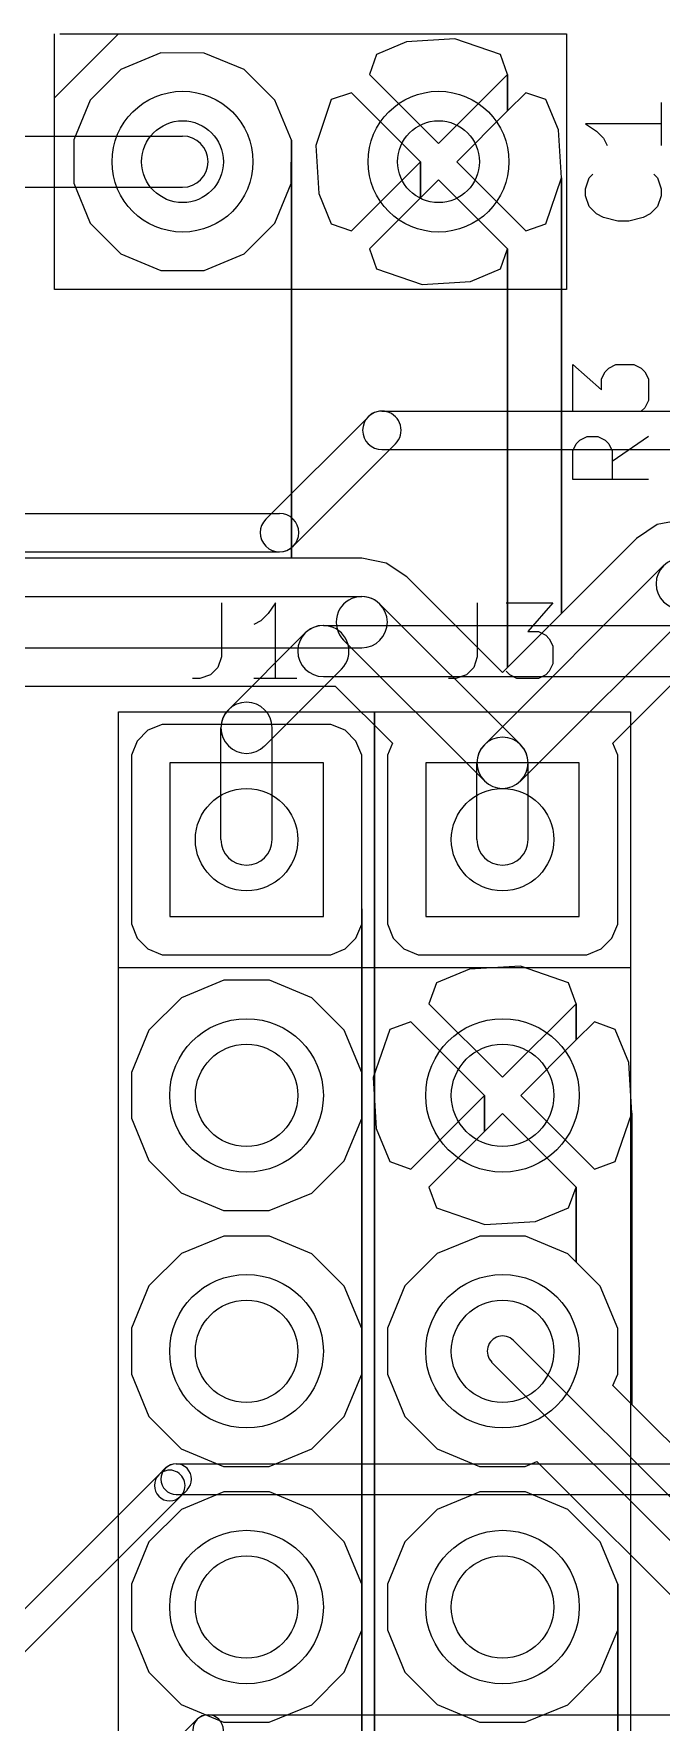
# Model space of a CAD drawing. Extents: x 10 to 410, y -287 to -10.
# Drawn here: x 183.31 to 189.53, y -130.68 to -113.92 of the extents above; entities that cross this region are included whole.
import ezdxf

# ---------------------------------------------------------------- set-up
doc = ezdxf.new("R2010")
doc.units = 0
doc.header["$MEASUREMENT"] = 0
doc.layers.add('Black', color=250, linetype='CONTINUOUS')
doc.layers.add('White', color=7, linetype='CONTINUOUS')

msp = doc.modelspace()

# ---------------------------------------------------------------- linework, layer by layer
at = {"layer": 'BLACK'}
for p, q in [((183.515, -116.459), (183.515, -113.919)), ((183.515, -114.554), (184.15, -113.919)), ((183.566, -113.919), (188.595, -113.919)), ((187.487, -113.97), (187.008, -114)), ((187.487, -113.97), (187.008, -114)), ((187.941, -114.124), (187.487, -113.97)), ((187.941, -114.124), (187.487, -113.97)), ((188.595, -113.919), (188.595, -116.459)), ((184.571, -114.109), (184.174, -114.273)), ((184.571, -114.109), (184.174, -114.273)), ((185.001, -114.11), (184.571, -114.109)), ((185.001, -114.11), (184.571, -114.109)), ((185.397, -114.274), (185.001, -114.11)), ((185.397, -114.274), (185.001, -114.11)), ((186.709, -114.124), (186.64, -114.324)), ((186.709, -114.124), (186.64, -114.324)), ((187.008, -114), (186.709, -114.124)), ((187.008, -114), (186.709, -114.124)), ((188.01, -114.324), (187.941, -114.124)), ((188.01, -114.324), (187.941, -114.124)), ((184.174, -114.273), (183.87, -114.577)), ((184.174, -114.273), (183.87, -114.577)), ((185.701, -114.578), (185.397, -114.274)), ((185.701, -114.578), (185.397, -114.274)), ((186.64, -114.324), (187.325, -115.009)), ((186.64, -114.324), (187.325, -115.009)), ((187.325, -115.009), (188.01, -114.324)), ((187.325, -115.009), (188.01, -114.324)), ((188.01, -114.684), (188.01, -114.324)), ((188.01, -114.324), (188.01, -114.684)), ((188.01, -114.684), (188.01, -114.324)), ((188.01, -114.324), (188.01, -114.684)), ((183.87, -114.577), (183.706, -114.973)), ((183.87, -114.577), (183.706, -114.973)), ((185.865, -114.975), (185.701, -114.578)), ((185.865, -114.975), (185.701, -114.578)), ((186.26, -114.573), (186.106, -115.027)), ((186.26, -114.573), (186.106, -115.027)), ((186.46, -114.504), (186.26, -114.573)), ((186.46, -114.504), (186.26, -114.573)), ((187.145, -115.189), (186.46, -114.504)), ((187.145, -115.189), (186.46, -114.504)), ((188.19, -114.504), (188.01, -114.684)), ((188.19, -114.504), (188.01, -114.684)), ((188.39, -114.573), (188.19, -114.504)), ((188.39, -114.573), (188.19, -114.504)), ((188.514, -114.872), (188.39, -114.573)), ((188.514, -114.872), (188.39, -114.573)), ((189.534, -114.6), (189.534, -115.028)), ((188.01, -114.684), (187.505, -115.189)), ((188.01, -114.684), (187.505, -115.189)), ((189.534, -114.814), (188.784, -114.814)), ((188.784, -114.814), (188.891, -114.885)), ((183.706, -114.973), (183.705, -115.403)), ((183.706, -114.973), (183.705, -115.403)), ((185.864, -115.405), (185.865, -114.975)), ((185.864, -115.405), (185.865, -114.975)), ((185.865, -119.126), (185.865, -114.975)), ((185.865, -114.975), (185.865, -119.126)), ((185.865, -119.126), (185.865, -114.975)), ((185.865, -114.975), (185.865, -119.126)), ((188.544, -115.351), (188.514, -114.872)), ((188.544, -115.351), (188.514, -114.872)), ((188.891, -114.885), (188.962, -114.957)), ((188.962, -114.957), (188.998, -115.028)), ((186.106, -115.027), (186.136, -115.506)), ((186.106, -115.027), (186.136, -115.506)), ((186.46, -115.874), (187.145, -115.189)), ((186.46, -115.874), (187.145, -115.189)), ((187.145, -115.548), (187.145, -115.189)), ((187.145, -115.189), (187.145, -115.548)), ((187.145, -115.548), (187.145, -115.189)), ((187.145, -115.189), (187.145, -115.548)), ((187.505, -115.189), (188.19, -115.874)), ((187.505, -115.189), (188.19, -115.874)), ((188.819, -115.35), (188.855, -115.314)), ((189.462, -115.314), (189.498, -115.35)), ((183.705, -115.403), (183.869, -115.8)), ((183.705, -115.403), (183.869, -115.8)), ((185.7, -115.801), (185.864, -115.405)), ((185.7, -115.801), (185.864, -115.405)), ((186.136, -115.506), (186.26, -115.805)), ((186.136, -115.506), (186.26, -115.805)), ((187.325, -115.369), (187.145, -115.548)), ((187.325, -115.369), (187.145, -115.548)), ((188.01, -116.054), (187.325, -115.369)), ((188.01, -116.054), (187.325, -115.369)), ((188.39, -115.805), (188.544, -115.351)), ((188.39, -115.805), (188.544, -115.351)), ((188.544, -119.676), (188.544, -115.351)), ((188.544, -115.351), (188.544, -119.676)), ((188.544, -119.676), (188.544, -115.351)), ((188.544, -115.351), (188.544, -119.676)), ((188.784, -115.457), (188.819, -115.35)), ((188.784, -115.528), (188.784, -115.457)), ((189.498, -115.35), (189.534, -115.457)), ((189.534, -115.457), (189.534, -115.528)), ((187.145, -115.548), (186.64, -116.054)), ((187.145, -115.548), (186.64, -116.054)), ((188.819, -115.635), (188.784, -115.528)), ((188.891, -115.707), (188.819, -115.635)), ((189.498, -115.635), (189.426, -115.707)), ((189.534, -115.528), (189.498, -115.635)), ((183.869, -115.8), (184.173, -116.104)), ((183.869, -115.8), (184.173, -116.104)), ((185.396, -116.105), (185.7, -115.801)), ((185.396, -116.105), (185.7, -115.801)), ((186.26, -115.805), (186.46, -115.874)), ((186.26, -115.805), (186.46, -115.874)), ((188.19, -115.874), (188.39, -115.805)), ((188.19, -115.874), (188.39, -115.805)), ((188.962, -115.743), (188.891, -115.707)), ((189.105, -115.778), (188.962, -115.743)), ((189.212, -115.778), (189.105, -115.778)), ((189.355, -115.743), (189.212, -115.778)), ((189.426, -115.707), (189.355, -115.743)), ((184.173, -116.104), (184.569, -116.268)), ((184.173, -116.104), (184.569, -116.268)), ((184.999, -116.269), (185.396, -116.105)), ((184.999, -116.269), (185.396, -116.105)), ((186.64, -116.054), (186.709, -116.254)), ((186.64, -116.054), (186.709, -116.254)), ((187.941, -116.254), (188.01, -116.054)), ((187.941, -116.254), (188.01, -116.054)), ((188.01, -120.21), (188.01, -116.054)), ((188.01, -116.054), (188.01, -120.21)), ((188.01, -120.21), (188.01, -116.054)), ((188.01, -116.054), (188.01, -120.21)), ((184.569, -116.268), (184.999, -116.269)), ((184.569, -116.268), (184.999, -116.269)), ((186.709, -116.254), (187.163, -116.408)), ((186.709, -116.254), (187.163, -116.408)), ((187.642, -116.378), (187.941, -116.254)), ((187.642, -116.378), (187.941, -116.254)), ((188.595, -116.459), (183.515, -116.459)), ((187.163, -116.408), (187.642, -116.378)), ((187.163, -116.408), (187.642, -116.378)), ((188.657, -117.667), (188.657, -117.203)), ((188.657, -117.203), (188.942, -117.453)), ((188.942, -117.346), (188.978, -117.275)), ((188.942, -117.453), (188.942, -117.346)), ((188.978, -117.275), (189.014, -117.239)), ((189.014, -117.239), (189.085, -117.203)), ((189.085, -117.203), (189.264, -117.203)), ((189.264, -117.203), (189.335, -117.239)), ((189.335, -117.239), (189.371, -117.275)), ((189.371, -117.275), (189.407, -117.346)), ((189.407, -117.346), (189.407, -117.56)), ((189.371, -117.632), (189.335, -117.667)), ((189.407, -117.56), (189.371, -117.632)), ((188.657, -118.06), (188.692, -117.989)), ((188.692, -117.989), (188.728, -117.953)), ((188.728, -117.953), (188.799, -117.917)), ((188.799, -117.917), (188.907, -117.917)), ((188.907, -117.917), (188.978, -117.953)), ((188.978, -117.953), (189.014, -117.989)), ((189.014, -117.989), (189.049, -118.06)), ((189.407, -117.917), (189.049, -118.167)), ((188.657, -118.346), (188.657, -118.06)), ((189.049, -118.06), (189.049, -118.346)), ((189.407, -118.346), (188.657, -118.346)), ((189.495, -118.793), (189.289, -118.931)), ((189.495, -118.793), (189.289, -118.931)), ((189.69, -118.755), (189.495, -118.793)), ((189.69, -118.755), (189.495, -118.793)), ((189.289, -118.931), (188.544, -119.676)), ((189.289, -118.931), (188.544, -119.676)), ((189.289, -118.931), (189.289, -118.931)), ((189.289, -118.931), (189.289, -118.931)), ((185.865, -119.126), (182.944, -119.126)), ((185.865, -119.126), (182.944, -119.126)), ((186.563, -119.126), (185.865, -119.126)), ((186.563, -119.126), (185.865, -119.126)), ((186.806, -119.174), (186.563, -119.126)), ((186.806, -119.174), (186.563, -119.126)), ((187.012, -119.312), (186.806, -119.174)), ((187.012, -119.312), (186.806, -119.174)), ((187.96, -120.26), (187.012, -119.312)), ((187.96, -120.26), (187.012, -119.312)), ((187.78, -120.978), (189.558, -119.2)), ((182.944, -119.507), (186.563, -119.507)), ((185.17, -119.569), (185.17, -120.104)), ((185.634, -119.676), (185.563, -119.747)), ((185.706, -119.569), (185.634, -119.676)), ((185.706, -120.319), (185.706, -119.569)), ((188.14, -120.978), (186.743, -119.581)), ((187.71, -119.569), (187.71, -120.104)), ((187.996, -119.569), (188.46, -119.569)), ((188.544, -119.676), (188.01, -120.21)), ((188.544, -119.676), (188.01, -120.21)), ((188.14, -121.338), (189.918, -119.56)), ((188.46, -119.569), (188.21, -119.854)), ((185.563, -119.747), (185.491, -119.783)), ((188.21, -119.854), (188.317, -119.854)), ((188.317, -119.854), (188.389, -119.89)), ((182.944, -120.015), (186.563, -120.015)), ((187.78, -121.338), (186.383, -119.941)), ((188.389, -119.89), (188.424, -119.926)), ((188.424, -119.926), (188.46, -119.997)), ((188.46, -119.997), (188.46, -120.176)), ((189.053, -120.963), (190.001, -120.015)), ((189.053, -120.963), (190.001, -120.015)), ((185.17, -120.104), (185.134, -120.211)), ((187.71, -120.104), (187.674, -120.211)), ((188.46, -120.176), (188.424, -120.247)), ((184.956, -120.319), (184.884, -120.319)), ((185.063, -120.283), (184.956, -120.319)), ((185.134, -120.211), (185.063, -120.283)), ((185.92, -120.319), (185.491, -120.319)), ((187.496, -120.319), (187.424, -120.319)), ((187.603, -120.283), (187.496, -120.319)), ((187.674, -120.211), (187.603, -120.283)), ((188.01, -120.21), (187.96, -120.26)), ((188.01, -120.21), (187.96, -120.26)), ((188.031, -120.283), (187.996, -120.247)), ((188.103, -120.319), (188.031, -120.283)), ((188.317, -120.319), (188.103, -120.319)), ((188.389, -120.283), (188.317, -120.319)), ((188.424, -120.247), (188.389, -120.283)), ((183.207, -120.396), (186.3, -120.396)), ((183.207, -120.396), (186.3, -120.396)), ((186.3, -120.396), (186.867, -120.963)), ((186.3, -120.396), (186.867, -120.963)), ((184.15, -120.65), (186.69, -120.65)), ((184.15, -146.05), (184.15, -120.65)), ((186.69, -120.65), (186.69, -146.05)), ((186.69, -120.65), (189.23, -120.65)), ((186.69, -146.05), (186.69, -120.65)), ((189.23, -120.65), (189.23, -146.05)), ((184.442, -120.835), (184.335, -120.942)), ((184.442, -120.835), (184.335, -120.942)), ((184.583, -120.777), (184.442, -120.835)), ((184.583, -120.777), (184.442, -120.835)), ((186.107, -120.777), (184.583, -120.777)), ((186.107, -120.777), (184.583, -120.777)), ((186.258, -120.777), (186.107, -120.777)), ((186.258, -120.777), (186.107, -120.777)), ((186.398, -120.835), (186.258, -120.777)), ((186.398, -120.835), (186.258, -120.777)), ((186.505, -120.942), (186.398, -120.835)), ((186.505, -120.942), (186.398, -120.835)), ((184.335, -120.942), (184.277, -121.082)), ((184.335, -120.942), (184.277, -121.082)), ((186.563, -121.083), (186.505, -120.942)), ((186.563, -121.083), (186.505, -120.942)), ((186.867, -120.963), (186.817, -121.082)), ((186.867, -120.963), (186.817, -121.082)), ((189.103, -121.083), (189.053, -120.963)), ((189.103, -121.083), (189.053, -120.963)), ((184.277, -121.082), (184.277, -121.233)), ((184.277, -121.082), (184.277, -121.233)), ((186.182, -121.158), (184.658, -121.158)), ((184.658, -121.158), (184.658, -122.682)), ((186.182, -121.158), (184.658, -121.158)), ((184.658, -121.158), (184.658, -122.682)), ((186.182, -121.158), (184.658, -121.158)), ((184.658, -121.158), (184.658, -122.682)), ((186.182, -122.682), (186.182, -121.158)), ((186.182, -122.682), (186.182, -121.158)), ((186.182, -122.682), (186.182, -121.158)), ((186.563, -122.607), (186.563, -121.083)), ((186.563, -122.607), (186.563, -121.083)), ((186.817, -121.082), (186.817, -121.233)), ((186.817, -121.082), (186.817, -121.233)), ((188.722, -121.158), (187.198, -121.158)), ((187.198, -121.158), (187.198, -122.682)), ((188.722, -121.158), (187.198, -121.158)), ((187.198, -121.158), (187.198, -122.682)), ((188.722, -121.158), (187.198, -121.158)), ((187.198, -121.158), (187.198, -122.682)), ((187.706, -121.92), (187.706, -121.158)), ((187.706, -121.92), (187.706, -121.158)), ((188.214, -121.92), (188.214, -121.158)), ((188.214, -121.92), (188.214, -121.158)), ((188.722, -122.682), (188.722, -121.158)), ((188.722, -122.682), (188.722, -121.158)), ((188.722, -122.682), (188.722, -121.158)), ((189.103, -122.607), (189.103, -121.083)), ((189.103, -122.607), (189.103, -121.083)), ((184.277, -121.233), (184.277, -122.757)), ((184.277, -121.233), (184.277, -122.757)), ((186.817, -121.233), (186.817, -122.757)), ((186.817, -121.233), (186.817, -122.757)), ((184.658, -122.682), (186.182, -122.682)), ((184.658, -122.682), (186.182, -122.682)), ((184.658, -122.682), (186.182, -122.682)), ((186.563, -124.233), (186.563, -122.607)), ((186.563, -122.758), (186.563, -122.607)), ((186.563, -122.607), (186.563, -124.233)), ((186.563, -124.233), (186.563, -122.607)), ((186.563, -122.758), (186.563, -122.607)), ((186.563, -122.607), (186.563, -124.233)), ((187.198, -122.682), (188.722, -122.682)), ((187.198, -122.682), (188.722, -122.682)), ((187.198, -122.682), (188.722, -122.682)), ((189.103, -122.758), (189.103, -122.607)), ((189.103, -122.758), (189.103, -122.607)), ((184.277, -122.757), (184.335, -122.898)), ((184.277, -122.757), (184.335, -122.898)), ((186.505, -122.898), (186.563, -122.758)), ((186.505, -122.898), (186.563, -122.758)), ((186.817, -122.757), (186.875, -122.898)), ((186.817, -122.757), (186.875, -122.898)), ((189.045, -122.898), (189.103, -122.758)), ((189.045, -122.898), (189.103, -122.758)), ((184.335, -122.898), (184.442, -123.005)), ((184.335, -122.898), (184.442, -123.005)), ((184.442, -123.005), (184.582, -123.063)), ((184.442, -123.005), (184.582, -123.063)), ((186.257, -123.063), (186.398, -123.005)), ((186.257, -123.063), (186.398, -123.005)), ((186.398, -123.005), (186.505, -122.898)), ((186.398, -123.005), (186.505, -122.898)), ((186.875, -122.898), (186.982, -123.005)), ((186.875, -122.898), (186.982, -123.005)), ((186.982, -123.005), (187.122, -123.063)), ((186.982, -123.005), (187.122, -123.063)), ((188.797, -123.063), (188.938, -123.005)), ((188.797, -123.063), (188.938, -123.005)), ((188.938, -123.005), (189.045, -122.898)), ((188.938, -123.005), (189.045, -122.898)), ((184.15, -123.19), (186.69, -123.19)), ((184.582, -123.063), (184.733, -123.063)), ((184.582, -123.063), (184.733, -123.063)), ((184.733, -123.063), (186.257, -123.063)), ((184.733, -123.063), (186.257, -123.063)), ((186.69, -123.19), (189.23, -123.19)), ((187.122, -123.063), (187.273, -123.063)), ((187.122, -123.063), (187.273, -123.063)), ((187.273, -123.063), (188.797, -123.063)), ((187.273, -123.063), (188.797, -123.063)), ((187.633, -123.207), (187.305, -123.343)), ((187.633, -123.207), (187.305, -123.343)), ((188.137, -123.177), (187.633, -123.207)), ((188.137, -123.177), (187.633, -123.207)), ((188.615, -123.343), (188.137, -123.177)), ((188.615, -123.343), (188.137, -123.177)), ((185.194, -123.317), (184.773, -123.49)), ((185.194, -123.317), (184.773, -123.49)), ((185.648, -123.317), (185.194, -123.317)), ((185.648, -123.317), (185.194, -123.317)), ((186.068, -123.492), (185.648, -123.317)), ((186.068, -123.492), (185.648, -123.317)), ((187.305, -123.343), (187.229, -123.549)), ((187.305, -123.343), (187.229, -123.549)), ((188.691, -123.549), (188.615, -123.343)), ((188.691, -123.549), (188.615, -123.343)), ((184.773, -123.49), (184.452, -123.812)), ((184.773, -123.49), (184.452, -123.812)), ((186.39, -123.813), (186.068, -123.492)), ((186.39, -123.813), (186.068, -123.492)), ((187.229, -123.549), (187.96, -124.28)), ((187.229, -123.549), (187.96, -124.28)), ((187.96, -124.28), (188.691, -123.549)), ((187.96, -124.28), (188.691, -123.549)), ((188.691, -123.908), (188.691, -123.549)), ((188.691, -123.549), (188.691, -123.908)), ((188.691, -123.908), (188.691, -123.549)), ((188.691, -123.549), (188.691, -123.908)), ((184.452, -123.812), (184.277, -124.232)), ((184.452, -123.812), (184.277, -124.232)), ((186.563, -124.233), (186.39, -123.813)), ((186.563, -124.233), (186.39, -123.813)), ((186.843, -123.805), (186.677, -124.283)), ((186.843, -123.805), (186.677, -124.283)), ((187.049, -123.729), (186.843, -123.805)), ((187.049, -123.729), (186.843, -123.805)), ((187.78, -124.46), (187.049, -123.729)), ((187.78, -124.46), (187.049, -123.729)), ((188.871, -123.729), (188.691, -123.908)), ((188.871, -123.729), (188.691, -123.908)), ((189.077, -123.805), (188.871, -123.729)), ((189.077, -123.805), (188.871, -123.729)), ((189.213, -124.133), (189.077, -123.805)), ((189.213, -124.133), (189.077, -123.805)), ((188.691, -123.908), (188.14, -124.46)), ((188.691, -123.908), (188.14, -124.46)), ((189.243, -124.637), (189.213, -124.133)), ((189.243, -124.637), (189.213, -124.133)), ((184.277, -124.232), (184.277, -124.686)), ((184.277, -124.232), (184.277, -124.686)), ((186.563, -124.234), (186.563, -124.233)), ((186.563, -124.234), (186.563, -124.233)), ((186.563, -126.774), (186.563, -124.234)), ((186.563, -124.688), (186.563, -124.234)), ((186.563, -124.234), (186.563, -126.774)), ((186.563, -126.774), (186.563, -124.234)), ((186.563, -124.688), (186.563, -124.234)), ((186.563, -124.234), (186.563, -126.774)), ((186.677, -124.283), (186.707, -124.787)), ((186.677, -124.283), (186.707, -124.787)), ((187.049, -125.191), (187.78, -124.46)), ((187.049, -125.191), (187.78, -124.46)), ((187.78, -124.819), (187.78, -124.46)), ((187.78, -124.46), (187.78, -124.819)), ((187.78, -124.819), (187.78, -124.46)), ((187.78, -124.46), (187.78, -124.819)), ((188.14, -124.46), (188.871, -125.191)), ((188.14, -124.46), (188.871, -125.191)), ((184.277, -124.686), (184.45, -125.107)), ((184.277, -124.686), (184.45, -125.107)), ((186.388, -125.108), (186.563, -124.688)), ((186.388, -125.108), (186.563, -124.688)), ((187.96, -124.64), (187.78, -124.819)), ((187.96, -124.64), (187.78, -124.819)), ((188.691, -125.371), (187.96, -124.64)), ((188.691, -125.371), (187.96, -124.64)), ((189.077, -125.115), (189.243, -124.637)), ((189.077, -125.115), (189.243, -124.637)), ((189.243, -127.528), (189.243, -124.637)), ((189.243, -124.637), (189.243, -127.528)), ((189.243, -127.528), (189.243, -124.637)), ((189.243, -124.637), (189.243, -127.528)), ((186.707, -124.787), (186.843, -125.115)), ((186.707, -124.787), (186.843, -125.115)), ((187.78, -124.819), (187.229, -125.371)), ((187.78, -124.819), (187.229, -125.371)), ((184.45, -125.107), (184.772, -125.428)), ((184.45, -125.107), (184.772, -125.428)), ((186.067, -125.43), (186.388, -125.108)), ((186.067, -125.43), (186.388, -125.108)), ((186.843, -125.115), (187.049, -125.191)), ((186.843, -125.115), (187.049, -125.191)), ((188.871, -125.191), (189.077, -125.115)), ((188.871, -125.191), (189.077, -125.115)), ((187.229, -125.371), (187.305, -125.577)), ((187.229, -125.371), (187.305, -125.577)), ((188.615, -125.577), (188.691, -125.371)), ((188.615, -125.577), (188.691, -125.371)), ((188.691, -126.115), (188.691, -125.371)), ((188.691, -125.371), (188.691, -126.115)), ((188.691, -126.115), (188.691, -125.371)), ((188.691, -125.371), (188.691, -126.115)), ((184.772, -125.428), (185.192, -125.603)), ((184.772, -125.428), (185.192, -125.603)), ((185.646, -125.603), (186.067, -125.43)), ((185.646, -125.603), (186.067, -125.43)), ((185.192, -125.603), (185.646, -125.603)), ((185.192, -125.603), (185.646, -125.603)), ((187.305, -125.577), (187.783, -125.743)), ((187.305, -125.577), (187.783, -125.743)), ((187.783, -125.743), (188.287, -125.713)), ((187.783, -125.743), (188.287, -125.713)), ((188.287, -125.713), (188.615, -125.577)), ((188.287, -125.713), (188.615, -125.577)), ((185.194, -125.857), (184.773, -126.03)), ((185.194, -125.857), (184.773, -126.03)), ((185.648, -125.857), (185.194, -125.857)), ((185.648, -125.857), (185.194, -125.857)), ((186.068, -126.032), (185.648, -125.857)), ((186.068, -126.032), (185.648, -125.857)), ((187.734, -125.857), (187.313, -126.03)), ((187.734, -125.857), (187.313, -126.03)), ((188.188, -125.857), (187.734, -125.857)), ((188.188, -125.857), (187.734, -125.857)), ((188.608, -126.032), (188.188, -125.857)), ((188.608, -126.032), (188.188, -125.857)), ((184.773, -126.03), (184.452, -126.352)), ((184.773, -126.03), (184.452, -126.352)), ((186.39, -126.353), (186.068, -126.032)), ((186.39, -126.353), (186.068, -126.032)), ((187.313, -126.03), (186.992, -126.352)), ((187.313, -126.03), (186.992, -126.352)), ((188.691, -126.115), (188.608, -126.032)), ((188.691, -126.115), (188.608, -126.032)), ((188.93, -126.353), (188.691, -126.115)), ((188.93, -126.353), (188.691, -126.115)), ((184.452, -126.352), (184.277, -126.772)), ((184.452, -126.352), (184.277, -126.772)), ((186.563, -126.774), (186.39, -126.353)), ((186.563, -126.774), (186.39, -126.353)), ((186.992, -126.352), (186.817, -126.772)), ((186.992, -126.352), (186.817, -126.772)), ((189.103, -126.774), (188.93, -126.353)), ((189.103, -126.774), (188.93, -126.353)), ((184.277, -126.772), (184.277, -127.226)), ((184.277, -126.772), (184.277, -127.226)), ((186.563, -129.314), (186.563, -126.774)), ((186.563, -127.228), (186.563, -126.774)), ((186.563, -126.774), (186.563, -129.314)), ((186.563, -129.314), (186.563, -126.774)), ((186.563, -127.228), (186.563, -126.774)), ((186.563, -126.774), (186.563, -129.314)), ((186.817, -126.772), (186.817, -127.226)), ((186.817, -126.772), (186.817, -127.226)), ((190.768, -129.592), (188.068, -126.892)), ((189.103, -127.228), (189.103, -126.774)), ((189.103, -127.228), (189.103, -126.774)), ((184.277, -127.226), (184.45, -127.647)), ((184.277, -127.226), (184.45, -127.647)), ((186.388, -127.648), (186.563, -127.228)), ((186.388, -127.648), (186.563, -127.228)), ((186.817, -127.226), (186.99, -127.647)), ((186.817, -127.226), (186.99, -127.647)), ((190.552, -129.808), (187.852, -127.108)), ((189.056, -127.341), (189.103, -127.228)), ((189.056, -127.341), (189.103, -127.228)), ((189.243, -127.528), (189.056, -127.341)), ((189.243, -127.528), (189.056, -127.341)), ((190.881, -129.166), (189.243, -127.528)), ((190.881, -129.166), (189.243, -127.528)), ((184.45, -127.647), (184.772, -127.968)), ((184.45, -127.647), (184.772, -127.968)), ((186.067, -127.97), (186.388, -127.648)), ((186.067, -127.97), (186.388, -127.648)), ((186.99, -127.647), (187.312, -127.968)), ((186.99, -127.647), (187.312, -127.968)), ((184.772, -127.968), (185.192, -128.143)), ((184.772, -127.968), (185.192, -128.143)), ((185.646, -128.143), (186.067, -127.97)), ((185.646, -128.143), (186.067, -127.97)), ((187.312, -127.968), (187.732, -128.143)), ((187.312, -127.968), (187.732, -128.143)), ((185.192, -128.143), (185.646, -128.143)), ((185.192, -128.143), (185.646, -128.143)), ((187.732, -128.143), (188.186, -128.143)), ((187.732, -128.143), (188.186, -128.143)), ((188.186, -128.143), (188.301, -128.096)), ((188.186, -128.143), (188.301, -128.096)), ((188.301, -128.096), (190.283, -130.077)), ((188.301, -128.096), (190.283, -130.077)), ((185.194, -128.397), (184.773, -128.57)), ((185.194, -128.397), (184.773, -128.57)), ((185.648, -128.397), (185.194, -128.397)), ((185.648, -128.397), (185.194, -128.397)), ((186.068, -128.572), (185.648, -128.397)), ((186.068, -128.572), (185.648, -128.397)), ((187.734, -128.397), (187.313, -128.57)), ((187.734, -128.397), (187.313, -128.57)), ((188.188, -128.397), (187.734, -128.397)), ((188.188, -128.397), (187.734, -128.397)), ((188.608, -128.572), (188.188, -128.397)), ((188.608, -128.572), (188.188, -128.397)), ((184.773, -128.57), (184.452, -128.892)), ((184.773, -128.57), (184.452, -128.892)), ((186.39, -128.893), (186.068, -128.572)), ((186.39, -128.893), (186.068, -128.572)), ((187.313, -128.57), (186.992, -128.892)), ((187.313, -128.57), (186.992, -128.892)), ((188.93, -128.893), (188.608, -128.572)), ((188.93, -128.893), (188.608, -128.572)), ((184.452, -128.892), (184.277, -129.312)), ((184.452, -128.892), (184.277, -129.312)), ((186.563, -129.314), (186.39, -128.893)), ((186.563, -129.314), (186.39, -128.893)), ((186.992, -128.892), (186.817, -129.312)), ((186.992, -128.892), (186.817, -129.312)), ((189.103, -129.314), (188.93, -128.893)), ((189.103, -129.314), (188.93, -128.893)), ((184.277, -129.312), (184.277, -129.766)), ((184.277, -129.312), (184.277, -129.766)), ((186.563, -131.854), (186.563, -129.314)), ((186.563, -129.768), (186.563, -129.314)), ((186.563, -129.314), (186.563, -131.854)), ((186.563, -131.854), (186.563, -129.314)), ((186.563, -129.768), (186.563, -129.314)), ((186.563, -129.314), (186.563, -131.854)), ((186.817, -129.312), (186.817, -129.766)), ((186.817, -129.312), (186.817, -129.766)), ((189.103, -131.854), (189.103, -129.314)), ((189.103, -129.768), (189.103, -129.314)), ((189.103, -129.314), (189.103, -131.854)), ((189.103, -131.854), (189.103, -129.314)), ((189.103, -129.768), (189.103, -129.314)), ((189.103, -129.314), (189.103, -131.854)), ((184.277, -129.766), (184.45, -130.187)), ((184.277, -129.766), (184.45, -130.187)), ((186.388, -130.188), (186.563, -129.768)), ((186.388, -130.188), (186.563, -129.768)), ((186.817, -129.766), (186.99, -130.187)), ((186.817, -129.766), (186.99, -130.187)), ((188.928, -130.188), (189.103, -129.768)), ((188.928, -130.188), (189.103, -129.768)), ((184.45, -130.187), (184.772, -130.508)), ((184.45, -130.187), (184.772, -130.508)), ((186.067, -130.51), (186.388, -130.188)), ((186.067, -130.51), (186.388, -130.188)), ((186.99, -130.187), (187.312, -130.508)), ((186.99, -130.187), (187.312, -130.508)), ((188.607, -130.51), (188.928, -130.188)), ((188.607, -130.51), (188.928, -130.188)), ((184.772, -130.508), (185.192, -130.683)), ((184.772, -130.508), (185.192, -130.683)), ((185.646, -130.683), (186.067, -130.51)), ((185.646, -130.683), (186.067, -130.51)), ((187.312, -130.508), (187.732, -130.683)), ((187.312, -130.508), (187.732, -130.683)), ((188.186, -130.683), (188.607, -130.51)), ((188.186, -130.683), (188.607, -130.51)), ((185.192, -130.683), (185.646, -130.683)), ((185.192, -130.683), (185.646, -130.683)), ((187.732, -130.683), (188.186, -130.683)), ((187.732, -130.683), (188.186, -130.683))]:
    msp.add_line(p, q, dxfattribs=at)
for centre, radius in [((184.785, -115.189), 0.699), ((184.785, -115.189), 0.699), ((184.785, -115.189), 0.699), ((187.325, -115.189), 0.699), ((187.325, -115.189), 0.699), ((187.325, -115.189), 0.699), ((185.42, -124.46), 0.762), ((185.42, -124.46), 0.762), ((185.42, -124.46), 0.762), ((187.96, -124.46), 0.762), ((187.96, -124.46), 0.762), ((187.96, -124.46), 0.762), ((185.42, -127), 0.762), ((185.42, -127), 0.762), ((185.42, -127), 0.762), ((187.96, -127), 0.762), ((187.96, -127), 0.762), ((187.96, -127), 0.762), ((185.42, -129.54), 0.762), ((185.42, -129.54), 0.762), ((185.42, -129.54), 0.762), ((187.96, -129.54), 0.762), ((187.96, -129.54), 0.762), ((187.96, -129.54), 0.762)]:
    msp.add_circle(centre, radius, dxfattribs=at)
for centre, radius, start, end in [((189.738, -119.38), 0.254, 90, 270), ((186.563, -119.761), 0.254, 405, 585), ((186.563, -119.761), 0.254, 270, 450), ((187.96, -121.158), 0.254, 360, 540), ((187.96, -121.158), 0.254, 360, 540), ((187.96, -121.158), 0.254, 135, 315), ((187.96, -121.158), 0.254, 225, 405), ((187.96, -121.92), 0.254, 180, 360), ((187.96, -121.92), 0.254, 180, 360), ((187.96, -127), 0.152, 405, 585)]:
    msp.add_arc(centre, radius, start, end, dxfattribs=at)
at = {"layer": 'WHITE'}
for p, q in [((181.102, -114.935), (184.785, -114.935)), ((181.102, -115.443), (184.785, -115.443)), ((186.763, -117.665), (196.947, -117.665)), ((185.613, -118.737), (186.629, -117.721)), ((185.882, -119.007), (186.898, -117.991)), ((186.763, -118.046), (196.947, -118.046)), ((173.799, -118.681), (185.747, -118.681)), ((173.799, -119.062), (185.747, -119.062)), ((186.182, -119.794), (191.422, -119.794)), ((185.24, -120.63), (186.002, -119.868)), ((185.6, -120.989), (186.362, -120.227)), ((186.182, -120.302), (191.422, -120.302)), ((185.166, -121.92), (185.166, -120.81)), ((185.674, -121.92), (185.674, -120.81)), ((186.182, -121.158), (184.658, -121.158)), ((184.658, -121.158), (184.658, -122.682)), ((186.182, -122.682), (186.182, -121.158)), ((188.722, -121.158), (187.198, -121.158)), ((187.198, -121.158), (187.198, -122.682)), ((188.722, -122.682), (188.722, -121.158)), ((184.658, -122.682), (186.182, -122.682)), ((187.198, -122.682), (188.722, -122.682)), ((182.896, -129.88), (184.551, -128.226)), ((184.614, -128.162), (184.551, -128.226)), ((184.722, -128.118), (191.488, -128.118)), ((184.83, -128.378), (184.766, -128.441)), ((183.112, -130.095), (184.766, -128.441)), ((184.722, -128.422), (191.488, -128.422)), ((184.931, -130.654), (183.509, -132.076)), ((185.038, -130.609), (213.042, -130.609))]:
    msp.add_line(p, q, dxfattribs=at)
for centre, radius in [((184.785, -115.189), 0.699), ((187.325, -115.189), 0.699), ((184.785, -115.189), 0.406), ((187.325, -115.189), 0.406), ((185.42, -121.92), 0.508), ((187.96, -121.92), 0.508), ((185.42, -124.46), 0.762), ((187.96, -124.46), 0.762), ((185.42, -124.46), 0.508), ((187.96, -124.46), 0.508), ((185.42, -127), 0.762), ((187.96, -127), 0.762), ((185.42, -127), 0.508), ((187.96, -127), 0.508), ((185.42, -129.54), 0.762), ((187.96, -129.54), 0.762), ((185.42, -129.54), 0.508), ((187.96, -129.54), 0.508)]:
    msp.add_circle(centre, radius, dxfattribs=at)
for centre, radius, start, end in [((184.785, -115.189), 0.254, 270, 450), ((186.763, -117.856), 0.191, 90, 270), ((186.763, -117.856), 0.191, 315, 495), ((185.747, -118.872), 0.191, 270, 450), ((185.747, -118.872), 0.191, 135, 315), ((186.182, -120.048), 0.254, 90, 270), ((186.182, -120.048), 0.254, 315, 495), ((185.42, -120.81), 0.254, 360, 540), ((185.42, -120.81), 0.254, 135, 315), ((185.42, -121.92), 0.254, 180, 360), ((184.658, -128.333), 0.152, 135, 315), ((184.658, -128.333), 0.152, 315, 495), ((184.722, -128.27), 0.152, 90, 270), ((184.722, -128.27), 0.152, -45, 135), ((185.038, -130.762), 0.152, 90, 270), ((185.038, -130.762), 0.152, -45, 135)]:
    msp.add_arc(centre, radius, start, end, dxfattribs=at)

doc.saveas('drawing.dxf')
